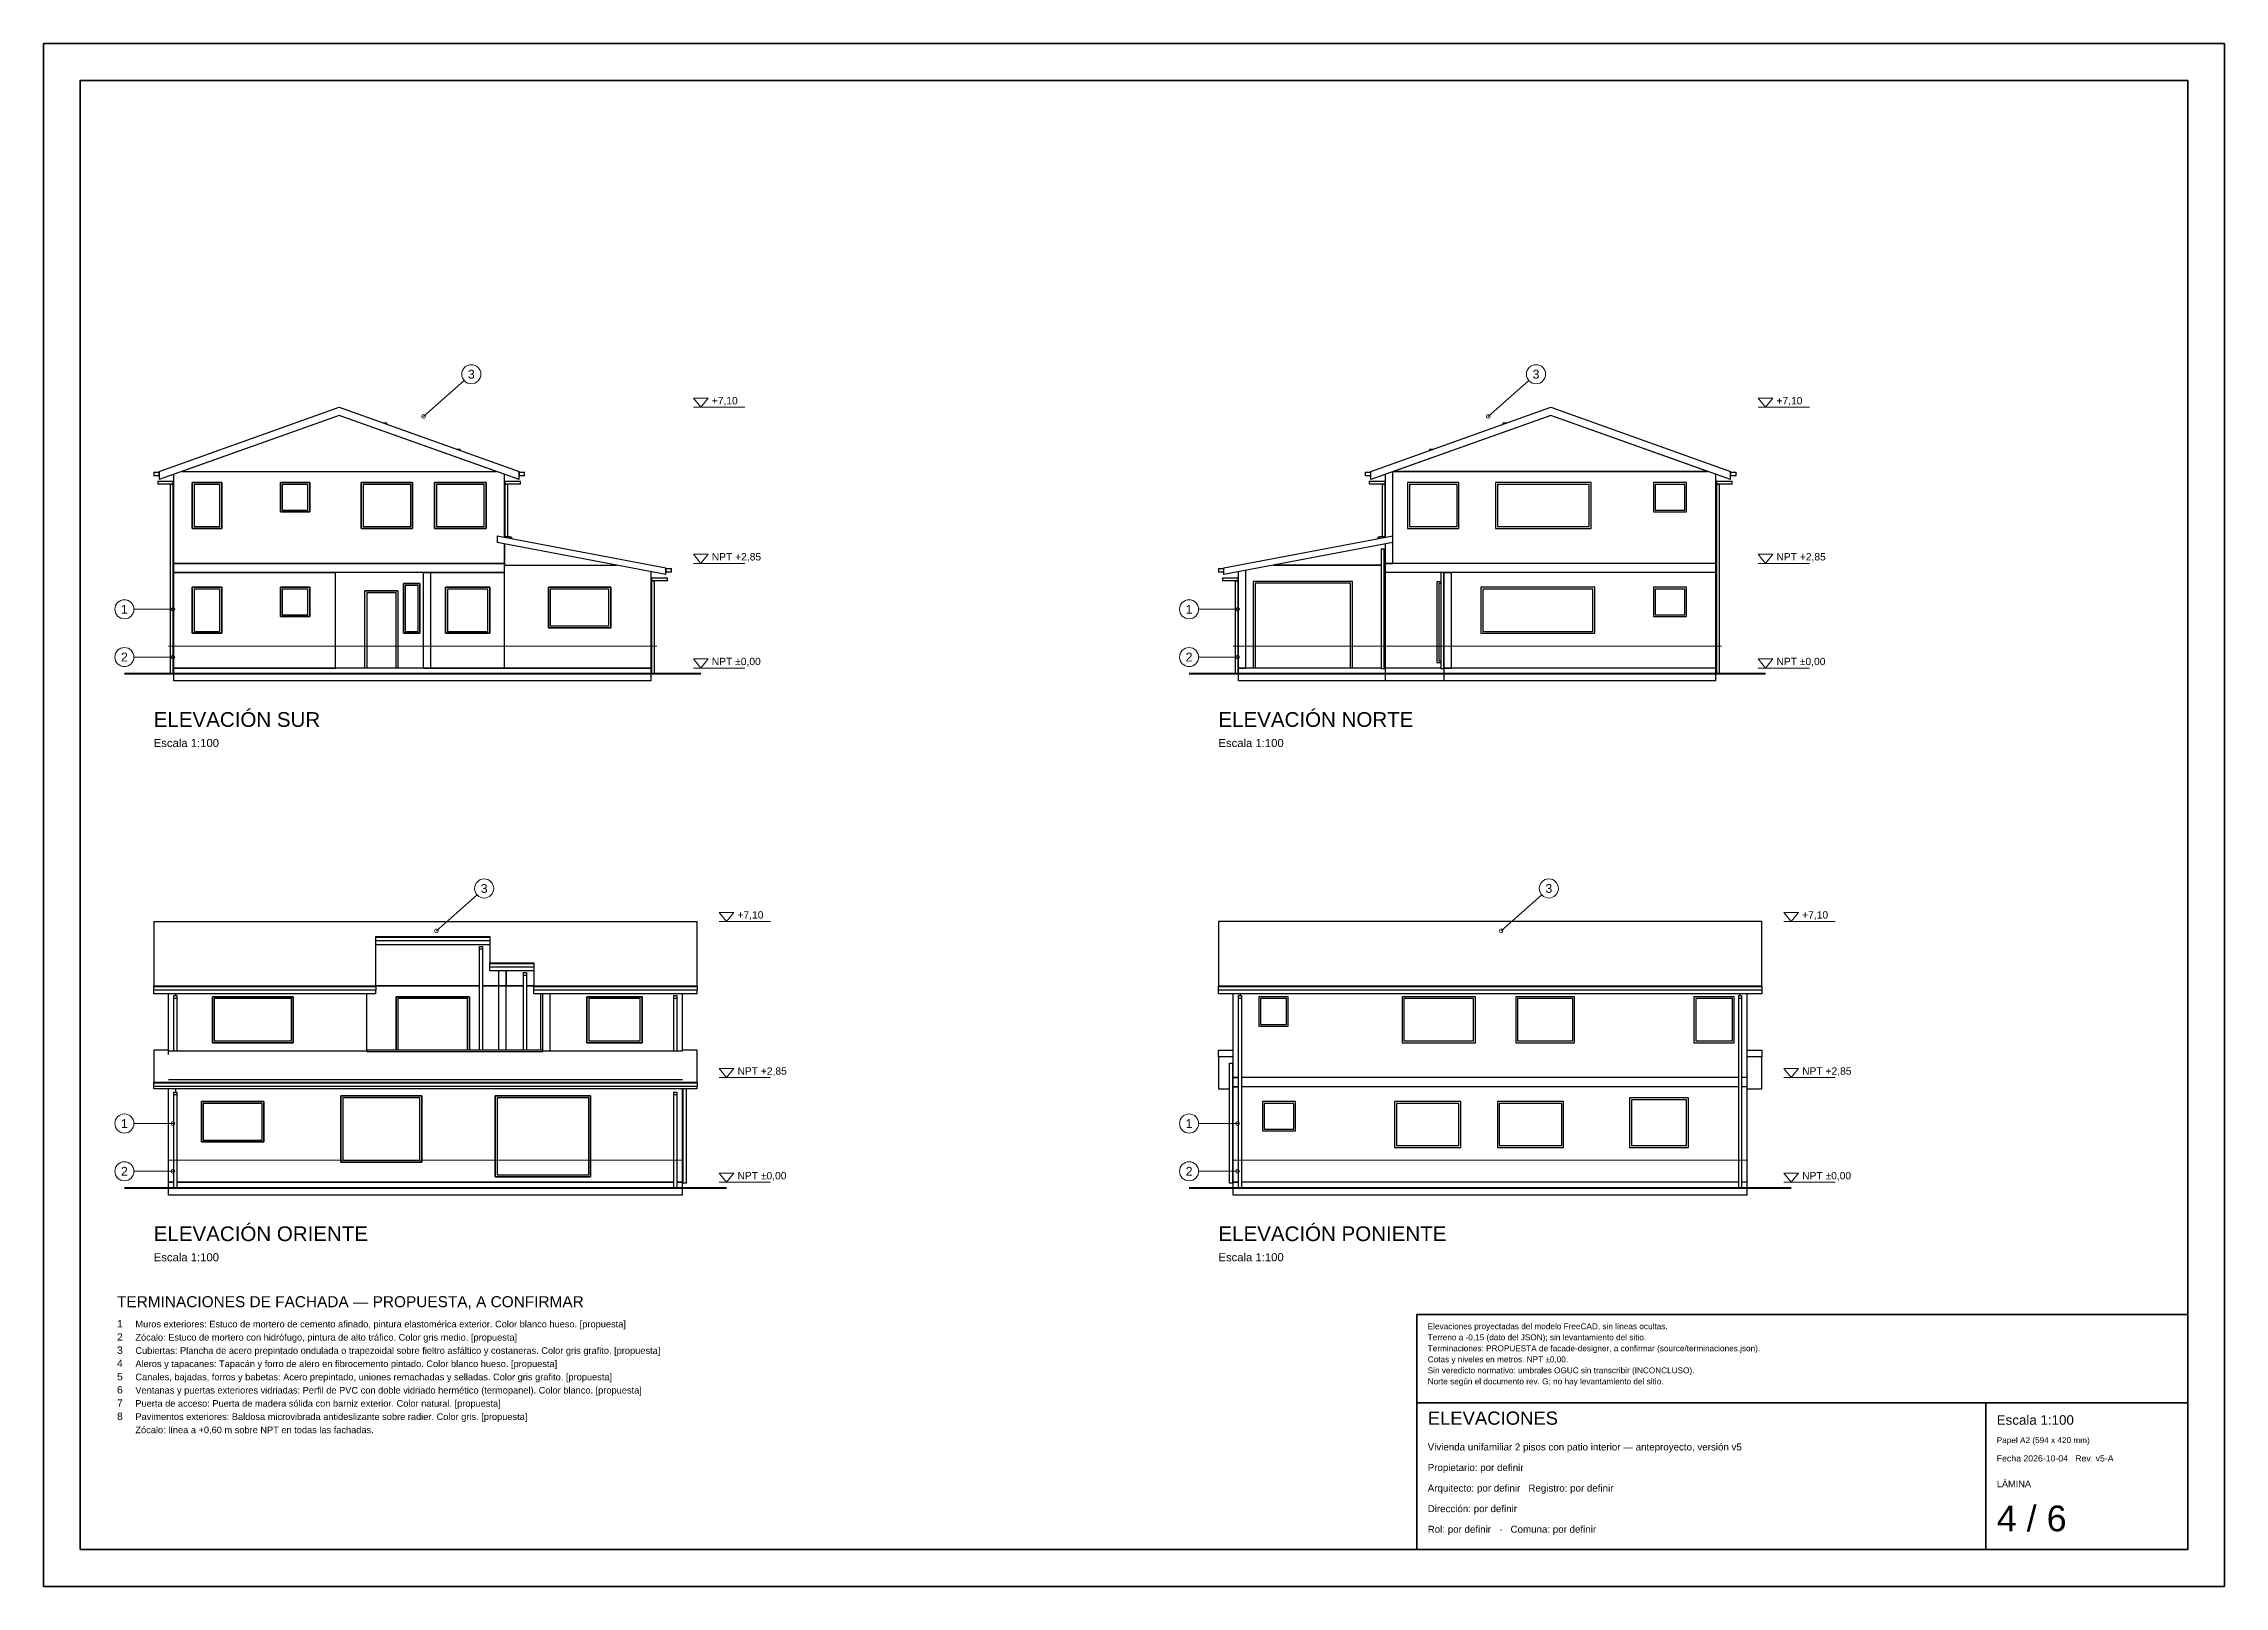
# Paper-space layout 'A2 1-100' of a CAD drawing. Header units: metres, sheet in millimetres. Extents: x 0 to 594, y 0 to 420.
# The model-space entities are those that its viewports show. They can reach past a viewport. Long polylines and large blocks are cut down to what shows.
import ezdxf
from ezdxf.enums import TextEntityAlignment as Align

# ---------------------------------------------------------------- set-up
doc = ezdxf.new("R2010")
doc.units = ezdxf.units.M
doc.header["$LTSCALE"] = 0.5
for name, color, linetype, lineweight in [('A-CUAD', 7, 'CONTINUOUS', 35), ('A-NIVEL', 7, 'Continuous', 18), ('A-TERM', 6, 'Continuous', 18), ('A-TERR', 7, 'Continuous', 50), ('A-TEXT', 7, 'CONTINUOUS', 18), ('A-VIST', 7, 'Continuous', 25)]:
    doc.layers.add(name, color=color, linetype=linetype, lineweight=lineweight)
doc.styles.add('ARQ', font='arial.ttf')

msp = doc.modelspace()

# ---------------------------------------------------------------- linework, layer by layer
at = {"layer": 'A-CUAD'}
for p, q in [((37.4, 5), (58.4, 5)), ((52.9, 1), (52.9, 5))]:
    msp.add_line(p, q, dxfattribs=at)
for points in [[(0, 0), (59.4, 0), (59.4, 42), (0, 42)], [(1, 1), (58.4, 1), (58.4, 41), (1, 41)], [(37.4, 1), (58.4, 1), (58.4, 7.4), (37.4, 7.4)]]:
    msp.add_lwpolyline(points, close=True, dxfattribs=at)
at = {"layer": 'A-NIVEL'}
for p, q in [((17.7, 32.1), (19.1, 32.1)), ((46.7, 32.1), (48.1, 32.1)), ((17.7, 27.85), (19.1, 27.85)), ((46.7, 27.85), (48.1, 27.85)), ((17.7, 25), (19.1, 25)), ((46.7, 25), (48.1, 25)), ((18.4, 18.1), (19.8, 18.1)), ((47.4, 18.1), (48.8, 18.1)), ((18.4, 13.85), (19.8, 13.85)), ((47.4, 13.85), (48.8, 13.85)), ((18.4, 11), (19.8, 11)), ((47.4, 11), (48.8, 11))]:
    msp.add_line(p, q, dxfattribs=at)
for points in [[(17.9, 32.1), (18.1, 32.35), (17.7, 32.35)], [(46.9, 32.1), (47.1, 32.35), (46.7, 32.35)], [(17.9, 27.85), (18.1, 28.1), (17.7, 28.1)], [(46.9, 27.85), (47.1, 28.1), (46.7, 28.1)], [(17.9, 25), (18.1, 25.25), (17.7, 25.25)], [(46.9, 25), (47.1, 25.25), (46.7, 25.25)], [(18.6, 18.1), (18.8, 18.35), (18.4, 18.35)], [(47.6, 18.1), (47.8, 18.35), (47.4, 18.35)], [(18.6, 13.85), (18.8, 14.1), (18.4, 14.1)], [(47.6, 13.85), (47.8, 14.1), (47.4, 14.1)], [(18.6, 11), (18.8, 11.25), (18.4, 11.25)], [(47.6, 11), (47.8, 11.25), (47.4, 11.25)]]:
    msp.add_lwpolyline(points, close=True, dxfattribs=at)
at = {"layer": 'A-TERM'}
for p, q in [((11.455, 32.828), (10.35, 31.85)), ((40.455, 32.828), (39.35, 31.85)), ((2.46, 26.6), (3.52, 26.6)), ((31.46, 26.6), (32.52, 26.6)), ((3.4, 25.6), (16.7, 25.6)), ((32.4, 25.6), (45.7, 25.6)), ((2.46, 25.3), (3.52, 25.3)), ((31.46, 25.3), (32.52, 25.3)), ((11.805, 18.828), (10.7, 17.85)), ((40.805, 18.828), (39.7, 17.85)), ((2.46, 12.6), (3.52, 12.6)), ((31.46, 12.6), (32.52, 12.6)), ((2.46, 11.3), (3.52, 11.3)), ((3.4, 11.6), (17.4, 11.6)), ((31.46, 11.3), (32.52, 11.3)), ((32.4, 11.6), (46.4, 11.6))]:
    msp.add_line(p, q, dxfattribs=at)
for centre, radius in [((11.65, 33), 0.26), ((40.65, 33), 0.26), ((10.35, 31.85), 0.05), ((39.35, 31.85), 0.05), ((2.2, 26.6), 0.26), ((31.2, 26.6), 0.26), ((3.52, 26.6), 0.05), ((32.52, 26.6), 0.05), ((2.2, 25.3), 0.26), ((31.2, 25.3), 0.26), ((3.52, 25.3), 0.05), ((32.52, 25.3), 0.05), ((12, 19), 0.26), ((41, 19), 0.26), ((10.7, 17.85), 0.05), ((39.7, 17.85), 0.05), ((2.2, 12.6), 0.26), ((3.52, 12.6), 0.05), ((31.2, 12.6), 0.26), ((32.52, 12.6), 0.05), ((2.2, 11.3), 0.26), ((3.52, 11.3), 0.05), ((31.2, 11.3), 0.26), ((32.52, 11.3), 0.05)]:
    msp.add_circle(centre, radius, dxfattribs=at)
at = {"layer": 'A-TERR'}
for p, q in [((2.2, 24.85), (17.9, 24.85)), ((31.2, 24.85), (46.9, 24.85)), ((2.2, 10.85), (18.6, 10.85)), ((31.2, 10.85), (47.6, 10.85))]:
    msp.add_line(p, q, dxfattribs=at)
at = {"layer": 'A-VIST'}
for p, q in [((3.15, 30.35), (8.05, 32.1)), ((8.05, 32.1), (12.95, 30.35)), ((36.15, 30.35), (41.05, 32.1)), ((41.05, 32.1), (45.95, 30.35)), ((8.05, 31.88), (3.15, 30.13)), ((8.05, 31.88), (3.766, 30.35)), ((12.334, 30.35), (8.05, 31.88)), ((12.95, 30.13), (8.05, 31.88)), ((9.246, 31.673), (9.35, 31.673)), ((9.35, 31.636), (9.35, 31.673)), ((41.05, 31.88), (36.15, 30.13)), ((41.05, 31.88), (36.766, 30.35)), ((39.75, 31.673), (39.854, 31.673)), ((39.75, 31.673), (39.75, 31.636)), ((45.334, 30.35), (41.05, 31.88)), ((45.95, 30.13), (41.05, 31.88)), ((11.245, 30.959), (11.35, 30.959)), ((11.35, 30.921), (11.35, 30.959)), ((37.75, 30.959), (37.855, 30.959)), ((37.75, 30.959), (37.75, 30.921)), ((3, 30.334), (3.15, 30.334)), ((3, 30.334), (3, 30.234)), ((3.15, 30.35), (3.15, 30.13)), ((3.15, 30.234), (3.15, 30.334)), ((3.766, 30.35), (12.334, 30.35)), ((3.766, 30.35), (12.334, 30.35)), ((12.95, 30.13), (12.95, 30.35)), ((12.95, 30.334), (13.1, 30.334)), ((12.95, 30.334), (12.95, 30.234)), ((13.1, 30.234), (13.1, 30.334)), ((36, 30.334), (36.15, 30.334)), ((36, 30.334), (36, 30.234)), ((36.15, 30.13), (36.15, 30.35)), ((36.15, 30.234), (36.15, 30.334)), ((36.75, 28.6), (36.75, 30.344)), ((36.75, 28.6), (36.75, 30.344)), ((45.334, 30.35), (36.766, 30.35)), ((36.766, 30.35), (45.334, 30.35)), ((45.95, 30.13), (45.95, 30.35)), ((45.95, 30.334), (46.1, 30.334)), ((45.95, 30.334), (45.95, 30.234)), ((46.1, 30.234), (46.1, 30.334)), ((3.15, 30.234), (3, 30.234)), ((3.11, 30.084), (3.53, 30.084)), ((3.11, 30.084), (3.11, 30.004)), ((3.53, 30.004), (3.11, 30.004)), ((3.45, 30.004), (3.53, 30.004)), ((3.45, 30.004), (3.45, 24.85)), ((3.53, 30.004), (3.53, 30.084)), ((3.53, 24.85), (3.53, 30.004)), ((3.55, 27.85), (3.55, 30.273)), ((4.05, 28.8), (4.05, 30.05)), ((4.05, 30.05), (4.85, 30.05)), ((4.05, 30.05), (4.05, 28.8)), ((4.85, 30.05), (4.05, 30.05)), ((4.8, 30), (4.1, 30)), ((4.1, 30), (4.1, 28.85)), ((4.8, 30), (4.1, 30)), ((4.1, 30), (4.1, 28.85)), ((4.8, 28.85), (4.8, 30)), ((4.8, 28.85), (4.8, 30)), ((4.85, 30.05), (4.85, 28.8)), ((4.85, 28.8), (4.85, 30.05)), ((6.45, 29.25), (6.45, 30.05)), ((6.45, 30.05), (7.25, 30.05)), ((6.45, 30.05), (6.45, 29.25)), ((7.25, 30.05), (6.45, 30.05)), ((7.2, 30), (6.5, 30)), ((6.5, 30), (6.5, 29.3)), ((7.2, 30), (6.5, 30)), ((6.5, 30), (6.5, 29.3)), ((7.2, 29.3), (7.2, 30)), ((7.2, 29.3), (7.2, 30)), ((7.25, 30.05), (7.25, 29.25)), ((7.25, 29.25), (7.25, 30.05)), ((8.65, 28.8), (8.65, 30.05)), ((8.65, 30.05), (10.05, 30.05)), ((8.65, 30.05), (8.65, 28.8)), ((10.05, 30.05), (8.65, 30.05)), ((10, 30), (8.7, 30)), ((8.7, 30), (8.7, 28.85)), ((10, 30), (8.7, 30)), ((8.7, 30), (8.7, 28.85)), ((10, 28.85), (10, 30)), ((10, 28.85), (10, 30)), ((10.05, 30.05), (10.05, 28.8)), ((10.05, 28.8), (10.05, 30.05)), ((10.65, 28.8), (10.65, 30.05)), ((10.65, 30.05), (12.05, 30.05)), ((10.65, 30.05), (10.65, 28.8)), ((12.05, 30.05), (10.65, 30.05)), ((12, 30), (10.7, 30)), ((10.7, 30), (10.7, 28.85)), ((12, 30), (10.7, 30)), ((10.7, 30), (10.7, 28.85)), ((12, 28.85), (12, 30)), ((12, 28.85), (12, 30)), ((12.05, 30.05), (12.05, 28.8)), ((12.05, 28.8), (12.05, 30.05)), ((12.55, 28.562), (12.55, 30.273)), ((12.56, 30.084), (12.99, 30.084)), ((12.56, 30.084), (12.56, 30.004)), ((12.56, 30.004), (12.64, 30.004)), ((12.56, 30.004), (12.56, 28.578)), ((12.99, 30.004), (12.56, 30.004)), ((12.64, 28.578), (12.64, 30.004)), ((13.1, 30.234), (12.95, 30.234)), ((12.99, 30.004), (12.99, 30.084)), ((36.15, 30.234), (36, 30.234)), ((36.11, 30.084), (36.54, 30.084)), ((36.11, 30.084), (36.11, 30.004)), ((36.54, 30.004), (36.11, 30.004)), ((36.46, 30.004), (36.54, 30.004)), ((36.46, 30.004), (36.46, 28.578)), ((36.54, 30.004), (36.54, 30.084)), ((36.54, 28.578), (36.54, 30.004)), ((36.55, 28.562), (36.55, 30.273)), ((38.55, 30.05), (37.15, 30.05)), ((37.15, 30.05), (37.15, 28.8)), ((37.15, 30.05), (37.15, 28.8)), ((38.55, 30.05), (37.15, 30.05)), ((38.5, 30), (37.2, 30)), ((37.2, 30), (37.2, 28.85)), ((38.5, 30), (37.2, 30)), ((37.2, 30), (37.2, 28.85)), ((38.5, 28.85), (38.5, 30)), ((38.5, 28.85), (38.5, 30)), ((38.55, 28.8), (38.55, 30.05)), ((38.55, 28.8), (38.55, 30.05)), ((39.55, 30.05), (39.55, 28.8)), ((42.15, 30.05), (39.55, 30.05)), ((39.55, 30.05), (39.55, 28.8)), ((42.15, 30.05), (39.55, 30.05)), ((42.1, 30), (39.6, 30)), ((39.6, 30), (39.6, 28.85)), ((42.1, 30), (39.6, 30)), ((39.6, 30), (39.6, 28.85)), ((42.1, 28.85), (42.1, 30)), ((42.1, 28.85), (42.1, 30)), ((42.15, 28.8), (42.15, 30.05)), ((42.15, 28.8), (42.15, 30.05)), ((43.85, 30.05), (43.85, 29.25)), ((44.75, 30.05), (43.85, 30.05)), ((43.85, 30.05), (43.85, 29.25)), ((44.75, 30.05), (43.85, 30.05)), ((44.7, 30), (43.9, 30)), ((43.9, 30), (43.9, 29.3)), ((44.7, 30), (43.9, 30)), ((43.9, 30), (43.9, 29.3)), ((44.7, 29.3), (44.7, 30)), ((44.7, 29.3), (44.7, 30)), ((44.75, 29.25), (44.75, 30.05)), ((44.75, 29.25), (44.75, 30.05)), ((45.55, 27.85), (45.55, 30.273)), ((45.57, 30.084), (45.99, 30.084)), ((45.57, 30.084), (45.57, 30.004)), ((45.57, 30.004), (45.65, 30.004)), ((45.57, 30.004), (45.57, 24.85)), ((45.99, 30.004), (45.57, 30.004)), ((45.65, 24.85), (45.65, 30.004)), ((46.1, 30.234), (45.95, 30.234)), ((45.99, 30.004), (45.99, 30.084)), ((7.25, 29.25), (6.45, 29.25)), ((6.45, 29.25), (7.25, 29.25)), ((6.5, 29.3), (7.2, 29.3)), ((6.5, 29.3), (7.2, 29.3)), ((43.85, 29.25), (44.75, 29.25)), ((43.85, 29.25), (44.75, 29.25)), ((43.9, 29.3), (44.7, 29.3)), ((43.9, 29.3), (44.7, 29.3)), ((4.85, 28.8), (4.05, 28.8)), ((4.05, 28.8), (4.85, 28.8)), ((4.1, 28.85), (4.8, 28.85)), ((4.1, 28.85), (4.8, 28.85)), ((10.05, 28.8), (8.65, 28.8)), ((8.65, 28.8), (10.05, 28.8)), ((8.7, 28.85), (10, 28.85)), ((8.7, 28.85), (10, 28.85)), ((12.05, 28.8), (10.65, 28.8)), ((10.65, 28.8), (12.05, 28.8)), ((10.7, 28.85), (12, 28.85)), ((10.7, 28.85), (12, 28.85)), ((12.35, 28.6), (12.35, 28.42)), ((12.35, 28.6), (16.95, 27.726)), ((12.55, 28.562), (12.555, 28.562)), ((12.555, 28.578), (12.705, 28.578)), ((12.555, 28.578), (12.555, 28.561)), ((12.705, 28.533), (12.705, 28.578)), ((12.705, 28.562), (12.75, 28.562)), ((12.75, 28.524), (12.75, 28.562)), ((32.15, 27.726), (36.75, 28.6)), ((36.395, 28.562), (36.35, 28.562)), ((36.35, 28.524), (36.35, 28.562)), ((36.395, 28.578), (36.545, 28.578)), ((36.395, 28.578), (36.395, 28.533)), ((36.545, 28.561), (36.545, 28.578)), ((36.55, 28.562), (36.545, 28.562)), ((36.75, 28.42), (36.75, 28.6)), ((37.15, 28.8), (38.55, 28.8)), ((37.15, 28.8), (38.55, 28.8)), ((37.2, 28.85), (38.5, 28.85)), ((37.2, 28.85), (38.5, 28.85)), ((39.55, 28.8), (42.15, 28.8)), ((39.55, 28.8), (42.15, 28.8)), ((39.6, 28.85), (42.1, 28.85)), ((39.6, 28.85), (42.1, 28.85)), ((16.95, 27.546), (12.35, 28.42)), ((12.55, 27.85), (12.55, 28.382)), ((12.55, 28.382), (12.55, 27.802)), ((36.75, 28.42), (32.15, 27.546)), ((36.435, 28.248), (36.515, 28.248)), ((36.435, 28.248), (36.435, 24.98)), ((36.515, 24.98), (36.515, 28.248)), ((36.55, 27.85), (36.55, 28.382)), ((36.55, 27.802), (36.55, 28.382)), ((36.75, 27.85), (36.75, 28.42)), ((36.75, 27.85), (36.75, 28.42)), ((3.55, 27.85), (12.55, 27.85)), ((3.55, 27.6), (3.55, 27.85)), ((12.55, 27.85), (3.55, 27.85)), ((3.55, 25), (3.55, 27.6)), ((3.55, 27.6), (7.95, 27.6)), ((12.55, 27.6), (3.55, 27.6)), ((7.95, 25), (7.95, 27.6)), ((10.35, 25), (10.35, 27.6)), ((10.35, 27.6), (10.55, 27.6)), ((10.55, 25), (10.55, 27.6)), ((10.55, 25), (10.55, 27.6)), ((10.55, 27.6), (12.55, 27.6)), ((12.55, 27.6), (12.55, 27.85)), ((12.55, 25), (12.55, 27.802)), ((12.55, 27.802), (15.603, 27.802)), ((12.55, 27.802), (15.603, 27.802)), ((12.55, 25), (12.55, 27.6)), ((16.55, 25), (16.55, 27.622)), ((16.56, 27.458), (16.99, 27.458)), ((16.56, 27.458), (16.56, 27.378)), ((16.56, 27.378), (16.64, 27.378)), ((16.56, 27.378), (16.56, 24.85)), ((16.99, 27.378), (16.56, 27.378)), ((16.64, 24.85), (16.64, 27.378)), ((16.95, 27.546), (16.95, 27.726)), ((16.95, 27.708), (17.1, 27.708)), ((16.95, 27.708), (16.95, 27.608)), ((17.1, 27.608), (16.95, 27.608)), ((16.99, 27.378), (16.99, 27.458)), ((17.1, 27.608), (17.1, 27.708)), ((32, 27.708), (32.15, 27.708)), ((32, 27.708), (32, 27.608)), ((32.15, 27.608), (32, 27.608)), ((32.11, 27.458), (32.54, 27.458)), ((32.11, 27.458), (32.11, 27.378)), ((32.54, 27.378), (32.11, 27.378)), ((32.15, 27.546), (32.15, 27.726)), ((32.15, 27.608), (32.15, 27.708)), ((32.46, 27.378), (32.54, 27.378)), ((32.46, 27.378), (32.46, 24.85)), ((32.54, 27.378), (32.54, 27.458)), ((32.54, 24.85), (32.54, 27.378)), ((32.55, 25), (32.55, 27.622)), ((32.75, 25), (32.75, 27.66)), ((32.75, 25), (32.75, 27.66)), ((35.65, 27.36), (32.95, 27.36)), ((32.95, 27.36), (32.95, 25)), ((35.65, 27.36), (32.95, 27.36)), ((36.435, 27.802), (33.497, 27.802)), ((33.497, 27.802), (36.435, 27.802)), ((35.65, 25), (35.65, 27.36)), ((36.55, 27.802), (36.515, 27.802)), ((36.515, 27.802), (36.55, 27.802)), ((36.55, 27.85), (36.75, 27.85)), ((36.55, 27.6), (36.55, 27.85)), ((45.55, 27.85), (36.55, 27.85)), ((36.55, 25), (36.55, 27.802)), ((45.55, 27.6), (36.55, 27.6)), ((45.55, 27.85), (36.75, 27.85)), ((38.06, 27.35), (37.95, 27.35)), ((37.95, 27.35), (37.95, 25.15)), ((37.95, 27.35), (37.95, 25.15)), ((38.06, 27.35), (37.95, 27.35)), ((38.06, 27.6), (38.06, 24.98)), ((38.14, 24.98), (38.14, 27.6)), ((38.15, 27.35), (38.14, 27.35)), ((38.15, 27.35), (38.14, 27.35)), ((38.15, 25), (38.15, 27.6)), ((38.15, 27.6), (38.35, 27.6)), ((38.35, 25), (38.35, 27.6)), ((45.55, 27.6), (38.35, 27.6)), ((38.35, 25), (38.35, 27.6)), ((45.55, 27.6), (45.55, 27.85)), ((45.55, 25), (45.55, 27.6)), ((4.05, 25.95), (4.05, 27.2)), ((4.05, 27.2), (4.85, 27.2)), ((4.05, 27.2), (4.05, 25.95)), ((4.85, 27.2), (4.05, 27.2)), ((4.8, 27.15), (4.1, 27.15)), ((4.1, 27.15), (4.1, 26)), ((4.8, 27.15), (4.1, 27.15)), ((4.1, 27.15), (4.1, 26)), ((4.8, 26), (4.8, 27.15)), ((4.8, 26), (4.8, 27.15)), ((4.85, 27.2), (4.85, 25.95)), ((4.85, 25.95), (4.85, 27.2)), ((6.45, 26.4), (6.45, 27.2)), ((6.45, 27.2), (7.25, 27.2)), ((6.45, 27.2), (6.45, 26.4)), ((7.25, 27.2), (6.45, 27.2)), ((7.2, 27.15), (6.5, 27.15)), ((6.5, 27.15), (6.5, 26.45)), ((7.2, 27.15), (6.5, 27.15)), ((6.5, 27.15), (6.5, 26.45)), ((7.2, 26.45), (7.2, 27.15)), ((7.2, 26.45), (7.2, 27.15)), ((7.25, 27.2), (7.25, 26.4)), ((7.25, 26.4), (7.25, 27.2)), ((8.75, 25), (8.75, 27.1)), ((8.75, 27.1), (9.65, 27.1)), ((9.65, 27.1), (8.75, 27.1)), ((9.6, 27.05), (8.8, 27.05)), ((8.8, 27.05), (8.8, 25)), ((9.6, 27.05), (8.8, 27.05)), ((9.6, 25), (9.6, 27.05)), ((9.65, 27.1), (9.65, 25)), ((9.8, 25.95), (9.8, 27.3)), ((9.8, 27.3), (10.25, 27.3)), ((9.8, 27.3), (9.8, 25.95)), ((10.25, 27.3), (9.8, 27.3)), ((10.2, 27.25), (9.85, 27.25)), ((9.85, 27.25), (9.85, 26)), ((10.2, 27.25), (9.85, 27.25)), ((9.85, 27.25), (9.85, 26)), ((10.2, 26), (10.2, 27.25)), ((10.2, 26), (10.2, 27.25)), ((10.25, 27.3), (10.25, 25.95)), ((10.25, 25.95), (10.25, 27.3)), ((10.95, 25.95), (10.95, 27.2)), ((10.95, 27.2), (12.15, 27.2)), ((10.95, 27.2), (10.95, 25.95)), ((12.15, 27.2), (10.95, 27.2)), ((12.1, 27.15), (11, 27.15)), ((11, 27.15), (11, 26)), ((12.1, 27.15), (11, 27.15)), ((11, 27.15), (11, 26)), ((12.1, 26), (12.1, 27.15)), ((12.1, 26), (12.1, 27.15)), ((12.15, 27.2), (12.15, 25.95)), ((12.15, 25.95), (12.15, 27.2)), ((13.75, 26.1), (13.75, 27.2)), ((13.75, 27.2), (15.45, 27.2)), ((13.75, 27.2), (13.75, 26.1)), ((15.45, 27.2), (13.75, 27.2)), ((15.4, 27.15), (13.8, 27.15)), ((13.8, 27.15), (13.8, 26.15)), ((15.4, 27.15), (13.8, 27.15)), ((13.8, 27.15), (13.8, 26.15)), ((15.4, 26.15), (15.4, 27.15)), ((15.4, 26.15), (15.4, 27.15)), ((15.45, 27.2), (15.45, 26.1)), ((15.45, 26.1), (15.45, 27.2)), ((35.6, 27.31), (33, 27.31)), ((33, 27.31), (33, 25)), ((35.6, 27.31), (33, 27.31)), ((35.6, 25), (35.6, 27.31)), ((38.06, 27.3), (38, 27.3)), ((38, 27.3), (38, 25.2)), ((38.06, 27.3), (38, 27.3)), ((38, 27.3), (38, 25.2)), ((38.15, 27.3), (38.14, 27.3)), ((38.15, 27.3), (38.14, 27.3)), ((42.25, 27.2), (39.15, 27.2)), ((39.15, 27.2), (39.15, 25.95)), ((39.15, 27.2), (39.15, 25.95)), ((42.25, 27.2), (39.15, 27.2)), ((42.2, 27.15), (39.2, 27.15)), ((39.2, 27.15), (39.2, 26)), ((42.2, 27.15), (39.2, 27.15)), ((39.2, 27.15), (39.2, 26)), ((42.2, 26), (42.2, 27.15)), ((42.2, 26), (42.2, 27.15)), ((42.25, 25.95), (42.25, 27.2)), ((42.25, 25.95), (42.25, 27.2)), ((43.85, 27.2), (43.85, 26.4)), ((44.75, 27.2), (43.85, 27.2)), ((43.85, 27.2), (43.85, 26.4)), ((44.75, 27.2), (43.85, 27.2)), ((44.7, 27.15), (43.9, 27.15)), ((43.9, 27.15), (43.9, 26.45)), ((44.7, 27.15), (43.9, 27.15)), ((43.9, 27.15), (43.9, 26.45)), ((44.7, 26.45), (44.7, 27.15)), ((44.7, 26.45), (44.7, 27.15)), ((44.75, 26.4), (44.75, 27.2)), ((44.75, 26.4), (44.75, 27.2)), ((7.25, 26.4), (6.45, 26.4)), ((6.45, 26.4), (7.25, 26.4)), ((6.5, 26.45), (7.2, 26.45)), ((6.5, 26.45), (7.2, 26.45)), ((13.8, 26.15), (15.4, 26.15)), ((13.8, 26.15), (15.4, 26.15)), ((43.85, 26.4), (44.75, 26.4)), ((43.85, 26.4), (44.75, 26.4)), ((43.9, 26.45), (44.7, 26.45)), ((43.9, 26.45), (44.7, 26.45)), ((4.85, 25.95), (4.05, 25.95)), ((4.05, 25.95), (4.85, 25.95)), ((4.1, 26), (4.8, 26)), ((4.1, 26), (4.8, 26)), ((10.25, 25.95), (9.8, 25.95)), ((9.8, 25.95), (10.25, 25.95)), ((9.85, 26), (10.2, 26)), ((9.85, 26), (10.2, 26)), ((12.15, 25.95), (10.95, 25.95)), ((10.95, 25.95), (12.15, 25.95)), ((11, 26), (12.1, 26)), ((11, 26), (12.1, 26)), ((15.45, 26.1), (13.75, 26.1)), ((13.75, 26.1), (15.45, 26.1)), ((39.15, 25.95), (42.25, 25.95)), ((39.15, 25.95), (42.25, 25.95)), ((39.2, 26), (42.2, 26)), ((39.2, 26), (42.2, 26)), ((3.55, 25), (7.95, 25)), ((3.55, 24.65), (3.55, 25)), ((16.55, 25), (3.55, 25)), ((10.35, 25), (10.55, 25)), ((10.55, 25), (12.55, 25)), ((12.55, 25), (16.55, 25)), ((16.55, 24.65), (16.55, 25)), ((32.55, 25), (32.75, 25)), ((32.55, 24.65), (32.55, 25)), ((36.435, 25), (32.55, 25)), ((32.95, 25), (32.75, 25)), ((36.435, 25), (35.65, 25)), ((36.515, 24.98), (36.435, 24.98)), ((36.55, 25), (36.515, 25)), ((36.55, 25), (36.515, 25)), ((38.06, 25), (36.55, 25)), ((38.06, 25), (36.55, 25)), ((36.55, 24.65), (36.55, 25)), ((37.95, 25.15), (38.06, 25.15)), ((37.95, 25.15), (38.06, 25.15)), ((38, 25.2), (38.06, 25.2)), ((38, 25.2), (38.06, 25.2)), ((38.14, 24.98), (38.06, 24.98)), ((38.14, 25.2), (38.15, 25.2)), ((38.14, 25.2), (38.15, 25.2)), ((38.14, 25.15), (38.15, 25.15)), ((38.14, 25.15), (38.15, 25.15)), ((38.15, 25), (38.14, 25)), ((38.15, 25), (38.14, 25)), ((38.15, 25), (38.35, 25)), ((38.15, 24.65), (38.15, 25)), ((45.55, 25), (38.15, 25)), ((45.55, 25), (38.35, 25)), ((45.55, 24.65), (45.55, 25)), ((3.53, 24.85), (3.45, 24.85)), ((16.55, 24.65), (3.55, 24.65)), ((16.64, 24.85), (16.56, 24.85)), ((32.54, 24.85), (32.46, 24.85)), ((36.55, 24.65), (32.55, 24.65)), ((38.15, 24.65), (36.55, 24.65)), ((45.55, 24.65), (38.15, 24.65)), ((45.65, 24.85), (45.57, 24.85)), ((3, 18.1), (3, 16.35)), ((3, 18.1), (17.8, 18.1)), ((17.8, 16.35), (17.8, 18.1)), ((46.8, 18.1), (32, 18.1)), ((32, 18.1), (32, 16.35)), ((46.8, 16.35), (46.8, 18.1)), ((9.05, 17.689), (12.15, 17.689)), ((9.05, 16.35), (9.05, 17.689)), ((9.05, 17.573), (9.05, 17.673)), ((9.05, 17.673), (12.15, 17.673)), ((12.15, 17.573), (9.05, 17.573)), ((12.15, 17.469), (9.05, 17.469)), ((11.87, 17.343), (11.87, 17.423)), ((11.87, 17.423), (11.95, 17.423)), ((11.87, 14.6), (11.87, 17.343)), ((11.95, 17.343), (11.87, 17.343)), ((11.95, 17.423), (11.95, 17.343)), ((11.95, 17.343), (11.95, 14.6)), ((12.15, 17.689), (12.15, 16.975)), ((12.15, 17.673), (12.15, 17.573)), ((12.15, 16.959), (12.15, 16.975)), ((12.15, 16.975), (13.35, 16.975)), ((12.15, 16.859), (12.15, 16.959)), ((12.15, 16.959), (13.35, 16.959)), ((12.15, 16.755), (12.15, 16.859)), ((13.35, 16.859), (12.15, 16.859)), ((13.35, 16.755), (12.15, 16.755)), ((12.4, 16.35), (12.4, 16.755)), ((12.6, 16.35), (12.6, 16.755)), ((12.6, 16.755), (12.6, 16.35)), ((13.07, 16.629), (13.07, 16.709)), ((13.07, 16.709), (13.15, 16.709)), ((13.15, 16.709), (13.15, 16.629)), ((13.35, 16.975), (13.35, 16.35)), ((13.35, 16.959), (13.35, 16.859)), ((3, 16.334), (3, 16.35)), ((3, 16.35), (9.05, 16.35)), ((3, 16.234), (3, 16.334)), ((3, 16.334), (9.05, 16.334)), ((3, 16.13), (3, 16.234)), ((9.05, 16.234), (3, 16.234)), ((9.05, 16.13), (3, 16.13)), ((3.4, 14.578), (3.4, 16.13)), ((3.55, 16.004), (3.55, 16.084)), ((3.55, 16.084), (3.63, 16.084)), ((3.6, 16.084), (3.6, 16.13)), ((3.6, 16.084), (3.6, 16.13)), ((3.63, 16.084), (3.63, 16.004)), ((4.6, 14.8), (4.6, 16.05)), ((4.6, 16.05), (6.8, 16.05)), ((4.6, 16.05), (4.6, 14.8)), ((6.8, 16.05), (4.6, 16.05)), ((6.8, 16.05), (6.8, 14.8)), ((6.8, 14.8), (6.8, 16.05)), ((8.8, 14.578), (8.8, 16.13)), ((9.05, 16.35), (11.87, 16.35)), ((9.05, 16.334), (9.05, 16.35)), ((11.87, 16.35), (9.05, 16.35)), ((9.05, 16.334), (9.05, 16.234)), ((9.05, 16.13), (9.05, 16.234)), ((9.6, 14.6), (9.6, 16.05)), ((9.6, 16.05), (11.6, 16.05)), ((9.6, 16.05), (9.6, 14.6)), ((11.6, 16.05), (9.6, 16.05)), ((11.6, 16.05), (11.6, 14.6)), ((11.6, 14.6), (11.6, 16.05)), ((11.95, 16.35), (12.4, 16.35)), ((12.4, 16.35), (11.95, 16.35)), ((12.4, 14.6), (12.4, 16.35)), ((12.4, 16.35), (12.6, 16.35)), ((12.6, 16.35), (12.4, 16.35)), ((12.6, 14.6), (12.6, 16.35)), ((12.6, 14.6), (12.6, 16.35)), ((12.6, 16.35), (13.07, 16.35)), ((13.07, 16.35), (12.6, 16.35)), ((13.07, 14.6), (13.07, 16.629)), ((13.15, 16.629), (13.07, 16.629)), ((13.15, 16.629), (13.15, 14.6)), ((13.15, 16.35), (13.35, 16.35)), ((13.35, 16.35), (13.15, 16.35)), ((13.35, 16.334), (13.35, 16.35)), ((13.35, 16.35), (17.8, 16.35)), ((13.35, 16.234), (13.35, 16.334)), ((13.35, 16.334), (17.8, 16.334)), ((13.35, 16.13), (13.35, 16.234)), ((17.8, 16.234), (13.35, 16.234)), ((17.8, 16.13), (13.35, 16.13)), ((13.54, 14.6), (13.54, 16.13)), ((13.54, 14.6), (13.54, 16.13)), ((13.6, 14.578), (13.6, 16.13)), ((13.8, 14.578), (13.8, 16.13)), ((13.8, 14.578), (13.8, 16.13)), ((14.8, 14.8), (14.8, 16.05)), ((14.8, 16.05), (16.3, 16.05)), ((14.8, 16.05), (14.8, 14.8)), ((16.3, 16.05), (14.8, 16.05)), ((16.3, 16.05), (16.3, 14.8)), ((16.3, 14.8), (16.3, 16.05)), ((17.17, 16.004), (17.17, 16.084)), ((17.17, 16.084), (17.25, 16.084)), ((17.25, 16.084), (17.25, 16.004)), ((17.4, 14.578), (17.4, 16.13)), ((17.8, 16.334), (17.8, 16.35)), ((17.8, 16.334), (17.8, 16.234)), ((17.8, 16.13), (17.8, 16.234)), ((32, 16.35), (46.8, 16.35)), ((32, 16.334), (32, 16.35)), ((32, 16.334), (46.8, 16.334)), ((32, 16.234), (32, 16.334)), ((32, 16.13), (32, 16.234)), ((46.8, 16.234), (32, 16.234)), ((46.8, 16.13), (32, 16.13)), ((32.4, 13.85), (32.4, 16.13)), ((32.55, 16.084), (32.63, 16.084)), ((32.55, 16.004), (32.55, 16.084)), ((32.6, 16.084), (32.6, 16.13)), ((32.6, 16.084), (32.6, 16.13)), ((32.63, 16.084), (32.63, 16.004)), ((33.9, 16.05), (33.1, 16.05)), ((33.1, 16.05), (33.1, 15.25)), ((33.1, 16.05), (33.1, 15.25)), ((33.9, 16.05), (33.1, 16.05)), ((33.9, 15.25), (33.9, 16.05)), ((33.9, 15.25), (33.9, 16.05)), ((37, 16.05), (37, 14.8)), ((39, 16.05), (37, 16.05)), ((37, 16.05), (37, 14.8)), ((39, 16.05), (37, 16.05)), ((39, 14.8), (39, 16.05)), ((39, 14.8), (39, 16.05)), ((40.1, 16.05), (40.1, 14.8)), ((41.7, 16.05), (40.1, 16.05)), ((40.1, 16.05), (40.1, 14.8)), ((41.7, 16.05), (40.1, 16.05)), ((41.7, 14.8), (41.7, 16.05)), ((41.7, 14.8), (41.7, 16.05)), ((44.95, 16.05), (44.95, 14.8)), ((46.05, 16.05), (44.95, 16.05)), ((44.95, 16.05), (44.95, 14.8)), ((46.05, 16.05), (44.95, 16.05)), ((46.05, 14.8), (46.05, 16.05)), ((46.05, 14.8), (46.05, 16.05)), ((46.17, 16.084), (46.25, 16.084)), ((46.17, 16.004), (46.17, 16.084)), ((46.2, 16.084), (46.2, 16.13)), ((46.2, 16.084), (46.2, 16.13)), ((46.25, 16.084), (46.25, 16.004)), ((46.4, 13.85), (46.4, 16.13)), ((46.8, 16.35), (46.8, 16.334)), ((46.8, 16.334), (46.8, 16.234)), ((46.8, 16.234), (46.8, 16.13)), ((3.55, 14.578), (3.55, 16.004)), ((3.63, 16.004), (3.55, 16.004)), ((3.63, 16.004), (3.63, 14.578)), ((6.75, 16), (4.65, 16)), ((4.65, 16), (4.65, 14.85)), ((6.75, 16), (4.65, 16)), ((4.65, 16), (4.65, 14.85)), ((6.75, 14.85), (6.75, 16)), ((6.75, 14.85), (6.75, 16)), ((11.55, 16), (9.65, 16)), ((9.65, 16), (9.65, 14.6)), ((11.55, 16), (9.65, 16)), ((9.65, 16), (9.65, 14.6)), ((11.55, 14.6), (11.55, 16)), ((11.55, 14.6), (11.55, 16)), ((16.25, 16), (14.85, 16)), ((14.85, 16), (14.85, 14.85)), ((16.25, 16), (14.85, 16)), ((14.85, 16), (14.85, 14.85)), ((16.25, 14.85), (16.25, 16)), ((16.25, 14.85), (16.25, 16)), ((17.17, 14.578), (17.17, 16.004)), ((17.25, 16.004), (17.17, 16.004)), ((17.25, 16.004), (17.25, 14.578)), ((32.55, 10.85), (32.55, 16.004)), ((32.63, 16.004), (32.55, 16.004)), ((32.63, 16.004), (32.63, 10.85)), ((33.85, 16), (33.15, 16)), ((33.15, 16), (33.15, 15.3)), ((33.85, 16), (33.15, 16)), ((33.15, 16), (33.15, 15.3)), ((33.85, 15.3), (33.85, 16)), ((33.85, 15.3), (33.85, 16)), ((38.95, 16), (37.05, 16)), ((37.05, 16), (37.05, 14.85)), ((38.95, 16), (37.05, 16)), ((37.05, 16), (37.05, 14.85)), ((38.95, 14.85), (38.95, 16)), ((38.95, 14.85), (38.95, 16)), ((41.65, 16), (40.15, 16)), ((40.15, 16), (40.15, 14.85)), ((41.65, 16), (40.15, 16)), ((40.15, 16), (40.15, 14.85)), ((41.65, 14.85), (41.65, 16)), ((41.65, 14.85), (41.65, 16)), ((46, 16), (45, 16)), ((45, 16), (45, 14.85)), ((46, 16), (45, 16)), ((45, 16), (45, 14.85)), ((46, 14.85), (46, 16)), ((46, 14.85), (46, 16)), ((46.17, 10.85), (46.17, 16.004)), ((46.25, 16.004), (46.17, 16.004)), ((46.25, 16.004), (46.25, 10.85)), ((4.65, 14.85), (6.75, 14.85)), ((4.65, 14.85), (6.75, 14.85)), ((14.85, 14.85), (16.25, 14.85)), ((14.85, 14.85), (16.25, 14.85)), ((33.1, 15.25), (33.9, 15.25)), ((33.1, 15.25), (33.9, 15.25)), ((33.15, 15.3), (33.85, 15.3)), ((33.15, 15.3), (33.85, 15.3)), ((37.05, 14.85), (38.95, 14.85)), ((37.05, 14.85), (38.95, 14.85)), ((40.15, 14.85), (41.65, 14.85)), ((40.15, 14.85), (41.65, 14.85)), ((45, 14.85), (46, 14.85)), ((45, 14.85), (46, 14.85)), ((3.4, 14.6), (3, 14.6)), ((3, 14.6), (3, 13.726)), ((3.4, 14.478), (3.4, 14.578)), ((3.4, 14.578), (8.8, 14.578)), ((6.8, 14.8), (4.6, 14.8)), ((4.6, 14.8), (6.8, 14.8)), ((13.6, 14.6), (8.8, 14.6)), ((8.8, 14.578), (8.8, 14.562)), ((8.8, 14.562), (13.6, 14.562)), ((13.6, 14.562), (13.6, 14.578)), ((13.6, 14.578), (17.4, 14.578)), ((16.3, 14.8), (14.8, 14.8)), ((14.8, 14.8), (16.3, 14.8)), ((17.8, 14.6), (17.4, 14.6)), ((17.8, 13.726), (17.8, 14.6)), ((32, 14.6), (32.4, 14.6)), ((32, 14.42), (32, 14.6)), ((32.4, 14.42), (32, 14.42)), ((32, 14.42), (32, 13.546)), ((37, 14.8), (39, 14.8)), ((37, 14.8), (39, 14.8)), ((40.1, 14.8), (41.7, 14.8)), ((40.1, 14.8), (41.7, 14.8)), ((44.95, 14.8), (46.05, 14.8)), ((44.95, 14.8), (46.05, 14.8)), ((46.4, 14.6), (46.8, 14.6)), ((46.8, 14.42), (46.4, 14.42)), ((46.8, 14.6), (46.8, 14.42)), ((46.8, 13.546), (46.8, 14.42)), ((3, 13.708), (3, 13.726)), ((3, 13.726), (17.8, 13.726)), ((3, 13.608), (3, 13.708)), ((3, 13.708), (17.8, 13.708)), ((3.4, 13.802), (3.6, 13.802)), ((3.6, 13.802), (17.4, 13.802)), ((17.8, 13.708), (17.8, 13.726)), ((17.8, 13.708), (17.8, 13.608)), ((32.3, 14.248), (32.38, 14.248)), ((32.3, 10.98), (32.3, 14.248)), ((32.38, 14.248), (32.38, 10.98)), ((32.4, 13.85), (32.55, 13.85)), ((32.4, 13.6), (32.4, 13.85)), ((32.55, 13.85), (32.4, 13.85)), ((46.17, 13.85), (32.63, 13.85)), ((46.17, 13.85), (32.63, 13.85)), ((46.4, 13.85), (46.25, 13.85)), ((46.4, 13.85), (46.25, 13.85)), ((46.4, 13.6), (46.4, 13.85)), ((3, 13.546), (3, 13.608)), ((17.8, 13.608), (3, 13.608)), ((17.8, 13.546), (3, 13.546)), ((3.4, 11), (3.4, 13.546)), ((3.55, 13.378), (3.55, 13.458)), ((3.55, 13.458), (3.63, 13.458)), ((3.55, 10.85), (3.55, 13.378)), ((3.63, 13.378), (3.55, 13.378)), ((3.6, 13.458), (3.6, 13.546)), ((3.6, 13.458), (3.6, 13.546)), ((3.63, 13.458), (3.63, 13.378)), ((3.63, 13.378), (3.63, 10.85)), ((4.3, 12.1), (4.3, 13.2)), ((4.3, 13.2), (6, 13.2)), ((4.3, 13.2), (4.3, 12.1)), ((6, 13.2), (4.3, 13.2)), ((5.95, 13.15), (4.35, 13.15)), ((4.35, 13.15), (4.35, 12.15)), ((5.95, 13.15), (4.35, 13.15)), ((4.35, 13.15), (4.35, 12.15)), ((5.95, 12.15), (5.95, 13.15)), ((5.95, 12.15), (5.95, 13.15)), ((6, 13.2), (6, 12.1)), ((6, 12.1), (6, 13.2)), ((8.1, 11.55), (8.1, 13.35)), ((8.1, 13.35), (10.3, 13.35)), ((8.1, 13.35), (8.1, 11.55)), ((10.3, 13.35), (8.1, 13.35)), ((10.25, 13.3), (8.15, 13.3)), ((8.15, 13.3), (8.15, 11.6)), ((10.25, 13.3), (8.15, 13.3)), ((8.15, 13.3), (8.15, 11.6)), ((10.25, 11.6), (10.25, 13.3)), ((10.25, 11.6), (10.25, 13.3)), ((10.3, 13.35), (10.3, 11.55)), ((10.3, 11.55), (10.3, 13.35)), ((12.3, 11.15), (12.3, 13.35)), ((12.3, 13.35), (14.9, 13.35)), ((12.3, 13.35), (12.3, 11.15)), ((14.9, 13.35), (12.3, 13.35)), ((14.85, 13.3), (12.35, 13.3)), ((12.35, 13.3), (12.35, 11.2)), ((14.85, 13.3), (12.35, 13.3)), ((12.35, 13.3), (12.35, 11.2)), ((14.85, 11.2), (14.85, 13.3)), ((14.85, 11.2), (14.85, 13.3)), ((14.9, 13.35), (14.9, 11.15)), ((14.9, 11.15), (14.9, 13.35)), ((17.17, 13.378), (17.17, 13.458)), ((17.17, 13.458), (17.25, 13.458)), ((17.17, 10.85), (17.17, 13.378)), ((17.25, 13.378), (17.17, 13.378)), ((17.25, 13.458), (17.25, 13.378)), ((17.25, 13.378), (17.25, 10.85)), ((17.4, 11), (17.4, 13.546)), ((17.42, 10.98), (17.42, 13.546)), ((17.5, 13.546), (17.5, 10.98)), ((17.8, 13.546), (17.8, 13.608)), ((32, 13.546), (32.3, 13.546)), ((32.38, 13.546), (32.4, 13.546)), ((32.4, 11), (32.4, 13.6)), ((32.4, 13.6), (32.55, 13.6)), ((32.55, 13.6), (32.4, 13.6)), ((46.17, 13.6), (32.63, 13.6)), ((46.17, 13.6), (32.63, 13.6)), ((34.1, 13.2), (33.2, 13.2)), ((33.2, 13.2), (33.2, 12.4)), ((33.2, 13.2), (33.2, 12.4)), ((34.1, 13.2), (33.2, 13.2)), ((34.05, 13.15), (33.25, 13.15)), ((33.25, 13.15), (33.25, 12.45)), ((34.05, 13.15), (33.25, 13.15)), ((33.25, 13.15), (33.25, 12.45)), ((34.05, 12.45), (34.05, 13.15)), ((34.05, 12.45), (34.05, 13.15)), ((34.1, 12.4), (34.1, 13.2)), ((34.1, 12.4), (34.1, 13.2)), ((36.8, 13.2), (36.8, 11.95)), ((38.6, 13.2), (36.8, 13.2)), ((36.8, 13.2), (36.8, 11.95)), ((38.6, 13.2), (36.8, 13.2)), ((38.55, 13.15), (36.85, 13.15)), ((36.85, 13.15), (36.85, 12)), ((38.55, 13.15), (36.85, 13.15)), ((36.85, 13.15), (36.85, 12)), ((38.55, 12), (38.55, 13.15)), ((38.55, 12), (38.55, 13.15)), ((38.6, 11.95), (38.6, 13.2)), ((38.6, 11.95), (38.6, 13.2)), ((39.6, 13.2), (39.6, 11.95)), ((41.4, 13.2), (39.6, 13.2)), ((39.6, 13.2), (39.6, 11.95)), ((41.4, 13.2), (39.6, 13.2)), ((41.35, 13.15), (39.65, 13.15)), ((39.65, 13.15), (39.65, 12)), ((41.35, 13.15), (39.65, 13.15)), ((39.65, 13.15), (39.65, 12)), ((41.35, 12), (41.35, 13.15)), ((41.35, 12), (41.35, 13.15)), ((41.4, 11.95), (41.4, 13.2)), ((41.4, 11.95), (41.4, 13.2)), ((43.2, 13.3), (43.2, 11.95)), ((44.8, 13.3), (43.2, 13.3)), ((43.2, 13.3), (43.2, 11.95)), ((44.8, 13.3), (43.2, 13.3)), ((44.75, 13.25), (43.25, 13.25)), ((43.25, 13.25), (43.25, 12)), ((44.75, 13.25), (43.25, 13.25)), ((43.25, 13.25), (43.25, 12)), ((44.75, 12), (44.75, 13.25)), ((44.75, 12), (44.75, 13.25)), ((44.8, 11.95), (44.8, 13.3)), ((44.8, 11.95), (44.8, 13.3)), ((46.4, 13.6), (46.25, 13.6)), ((46.4, 13.6), (46.25, 13.6)), ((46.4, 11), (46.4, 13.6)), ((46.4, 13.546), (46.8, 13.546)), ((6, 12.1), (4.3, 12.1)), ((4.3, 12.1), (6, 12.1)), ((4.35, 12.15), (5.95, 12.15)), ((4.35, 12.15), (5.95, 12.15)), ((33.2, 12.4), (34.1, 12.4)), ((33.2, 12.4), (34.1, 12.4)), ((33.25, 12.45), (34.05, 12.45)), ((33.25, 12.45), (34.05, 12.45)), ((36.8, 11.95), (38.6, 11.95)), ((36.8, 11.95), (38.6, 11.95)), ((36.85, 12), (38.55, 12)), ((36.85, 12), (38.55, 12)), ((39.6, 11.95), (41.4, 11.95)), ((39.6, 11.95), (41.4, 11.95)), ((39.65, 12), (41.35, 12)), ((39.65, 12), (41.35, 12)), ((43.2, 11.95), (44.8, 11.95)), ((43.2, 11.95), (44.8, 11.95)), ((43.25, 12), (44.75, 12)), ((43.25, 12), (44.75, 12)), ((10.3, 11.55), (8.1, 11.55)), ((8.1, 11.55), (10.3, 11.55)), ((8.15, 11.6), (10.25, 11.6)), ((8.15, 11.6), (10.25, 11.6)), ((3.4, 11), (3.55, 11)), ((3.4, 10.65), (3.4, 11)), ((3.55, 11), (3.4, 11)), ((3.63, 10.85), (3.55, 10.85)), ((3.63, 11), (17.17, 11)), ((17.17, 11), (3.63, 11)), ((14.9, 11.15), (12.3, 11.15)), ((12.3, 11.15), (14.9, 11.15)), ((12.35, 11.2), (14.85, 11.2)), ((12.35, 11.2), (14.85, 11.2)), ((17.25, 10.85), (17.17, 10.85)), ((17.25, 11), (17.4, 11)), ((17.4, 11), (17.25, 11)), ((17.4, 10.65), (17.4, 11)), ((17.5, 10.98), (17.42, 10.98)), ((32.38, 10.98), (32.3, 10.98)), ((32.4, 11), (32.55, 11)), ((32.4, 10.65), (32.4, 11)), ((32.55, 11), (32.4, 11)), ((32.63, 10.85), (32.55, 10.85)), ((46.17, 11), (32.63, 11)), ((46.17, 11), (32.63, 11)), ((46.25, 10.85), (46.17, 10.85)), ((46.4, 11), (46.25, 11)), ((46.4, 11), (46.25, 11)), ((46.4, 10.65), (46.4, 11)), ((17.4, 10.65), (3.4, 10.65)), ((46.4, 10.65), (32.4, 10.65))]:
    msp.add_line(p, q, dxfattribs=at)

# ---------------------------------------------------------------- texts
at = {"layer": 'A-NIVEL', "style": 'ARQ'}
for s, p in [('+7,10', (18.2, 32.18)), ('+7,10', (47.2, 32.18)), ('NPT +2,85', (18.2, 27.93)), ('NPT +2,85', (47.2, 27.93)), ('NPT ±0,00', (18.2, 25.08)), ('NPT ±0,00', (47.2, 25.08)), ('+7,10', (18.9, 18.18)), ('+7,10', (47.9, 18.18)), ('NPT +2,85', (18.9, 13.93)), ('NPT +2,85', (47.9, 13.93)), ('NPT ±0,00', (18.9, 11.08)), ('NPT ±0,00', (47.9, 11.08))]:
    msp.add_text(s, height=0.2, dxfattribs=at).set_placement(p)
at = {"layer": 'A-TERM', "style": 'ARQ'}
for s, p in [('3', (11.65, 33)), ('3', (40.65, 33)), ('1', (2.2, 26.6)), ('1', (31.2, 26.6)), ('2', (2.2, 25.3)), ('2', (31.2, 25.3)), ('3', (12, 19)), ('3', (41, 19)), ('1', (2.2, 12.6)), ('1', (31.2, 12.6)), ('2', (2.2, 11.3)), ('2', (31.2, 11.3))]:
    msp.add_text(s, height=0.24, dxfattribs=at).set_placement(p, align=Align.MIDDLE_CENTER)
at = {"layer": 'A-TEXT', "style": 'ARQ'}
for s, height, p in [('ELEVACIÓN SUR', 0.4, (3, 23.4)), ('ELEVACIÓN NORTE', 0.4, (32, 23.4)), ('ELEVACIÓN ORIENTE', 0.4, (3, 9.4)), ('ELEVACIÓN PONIENTE', 0.4, (32, 9.4)), ('TERMINACIONES DE FACHADA — PROPUESTA, A CONFIRMAR', 0.3, (2, 7.6)), ('1', 0.2, (2, 7.05)), ('Muros exteriores: Estuco de mortero de cemento afinado, pintura elastomérica exterior. Color blanco hueso. [propuesta]', 0.18, (2.5, 7.05)), ('Elevaciones proyectadas del modelo FreeCAD, sin líneas ocultas.', 0.16, (37.7, 7)), ('2', 0.2, (2, 6.69)), ('Zócalo: Estuco de mortero con hidrófugo, pintura de alto tráfico. Color gris medio. [propuesta]', 0.18, (2.5, 6.69)), ('Terreno a -0,15 (dato del JSON); sin levantamiento del sitio.', 0.16, (37.7, 6.7)), ('Terminaciones: PROPUESTA de facade-designer, a confirmar (source/terminaciones.json).', 0.16, (37.7, 6.4)), ('4', 0.2, (2, 5.97)), ('3', 0.2, (2, 6.33)), ('Aleros y tapacanes: Tapacán y forro de alero en fibrocemento pintado. Color blanco hueso. [propuesta]', 0.18, (2.5, 5.97)), ('Cubiertas: Plancha de acero prepintado ondulada o trapezoidal sobre fieltro asfáltico y costaneras. Color gris grafito. [propuesta]', 0.18, (2.5, 6.33)), ('Sin veredicto normativo: umbrales OGUC sin transcribir (INCONCLUSO).', 0.16, (37.7, 5.8)), ('Cotas y niveles en metros. NPT ±0,00.', 0.16, (37.7, 6.1)), ('5', 0.2, (2, 5.61)), ('6', 0.2, (2, 5.25)), ('Ventanas y puertas exteriores vidriadas: Perfil de PVC con doble vidriado hermético (termopanel). Color blanco. [propuesta]', 0.18, (2.5, 5.25)), ('Canales, bajadas, forros y babetas: Acero prepintado, uniones remachadas y selladas. Color gris grafito. [propuesta]', 0.18, (2.5, 5.61)), ('Norte según el documento rev. G; no hay levantamiento del sitio.', 0.16, (37.7, 5.5)), ('7', 0.2, (2, 4.89)), ('Puerta de acceso: Puerta de madera sólida con barniz exterior. Color natural. [propuesta]', 0.18, (2.5, 4.89)), ('ELEVACIONES', 0.36, (37.7, 4.4)), ('8', 0.2, (2, 4.53)), ('Pavimentos exteriores: Baldosa microvibrada antideslizante sobre radier. Color gris. [propuesta]', 0.18, (2.5, 4.53)), ('Escala 1:100', 0.26, (53.2, 4.4)), ('Vivienda unifamiliar 2 pisos con patio interior — anteproyecto, versión v5', 0.19, (37.7, 3.7)), ('Papel A2 (594 x 420 mm)', 0.16, (53.2, 3.9)), ('Fecha 2026-10-04   Rev. v5-A', 0.17, (53.2, 3.4)), ('Propietario: por definir', 0.19, (37.7, 3.14)), ('Arquitecto: por definir   Registro: por definir', 0.19, (37.7, 2.58)), ('LÁMINA', 0.18, (53.2, 2.7)), ('Dirección: por definir', 0.19, (37.7, 2.02)), ('4 / 6', 0.7, (53.2, 1.5)), ('Rol: por definir   ·   Comuna: por definir', 0.19, (37.7, 1.46))]:
    msp.add_text(s, height=height, dxfattribs=at).set_placement(p)
at = {"layer": 'A-TEXT', "color": 8, "style": 'ARQ'}
for s, height, p in [('Escala 1:100', 0.22, (3, 22.85)), ('Escala 1:100', 0.22, (32, 22.85)), ('Escala 1:100', 0.22, (3, 8.85)), ('Escala 1:100', 0.22, (32, 8.85)), ('Zócalo: línea a +0,60 m sobre NPT en todas las fachadas.', 0.18, (2.5, 4.17))]:
    msp.add_text(s, height=height, dxfattribs=at).set_placement(p)

psp = doc.layouts.new('A2 1-100')

# ---------------------------------------------------------------- viewports
at = {"layer": 'VIEWPORTS'}
psp.add_viewport(center=(297, 210), size=(594, 420), view_center_point=(29.7, 21), view_height=42, dxfattribs=at)

doc.saveas('drawing.dxf')
